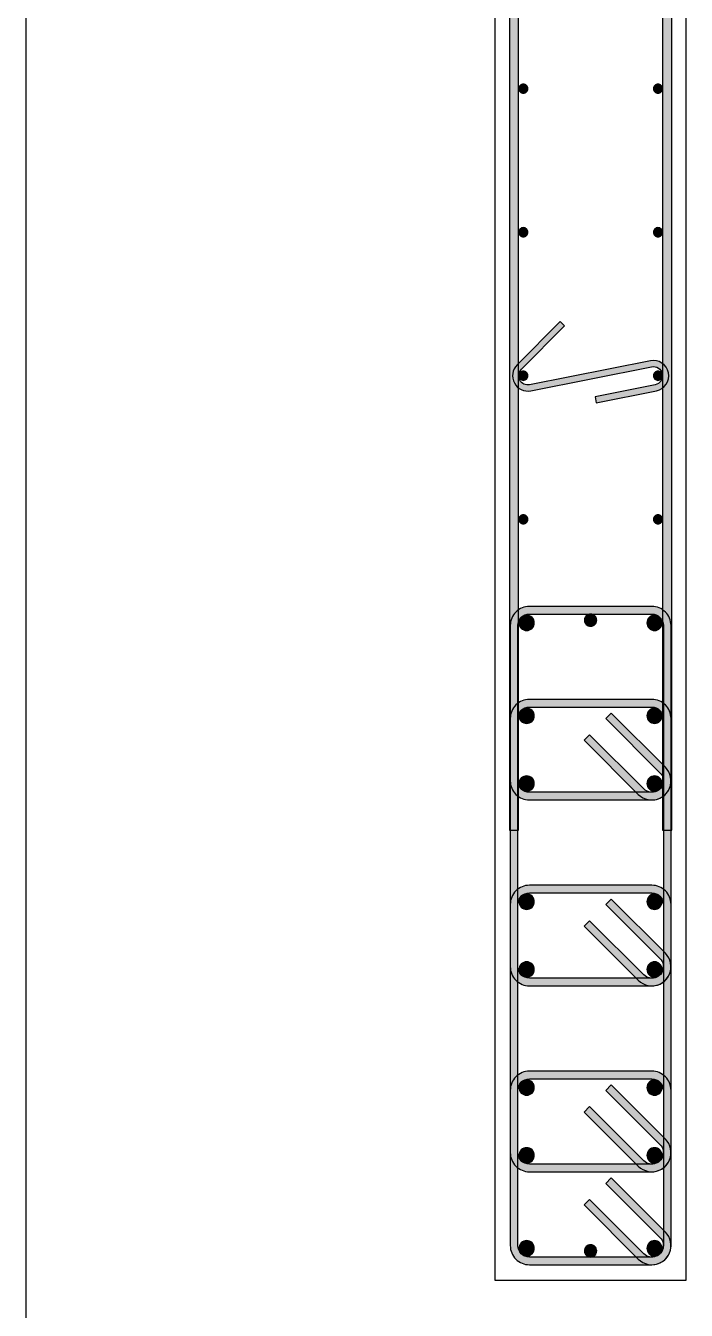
# Model space of a CAD drawing. Header units: millimetres. Extents: x -2171 to 1563, y -1758 to -1505.
# Drawn here: x -47.98 to -43.67, y -1621.2 to -1612.81 of the extents above; entities that cross this region are included whole.
import ezdxf

# ---------------------------------------------------------------- set-up
doc = ezdxf.new("R2010")
doc.units = ezdxf.units.MM
for name, color, linetype in [('Col_Det', 7, 'Continuous'), ('Col_Det_Fill', 7, 'Continuous'), ('Geo_Col_Pro_1', 7, 'Continuous')]:
    doc.layers.add(name, color=color, linetype=linetype)

msp = doc.modelspace()

# ---------------------------------------------------------------- hatches: boundary and pattern name
at = {"layer": 'Col_Det_Fill'}
for color, points in [(252, [(-44.762, -1607.4413), (-44.822, -1607.4413), (-44.822, -1618.0652), (-44.762, -1618.0652)]), (252, [(-43.822, -1618.0652), (-43.762, -1618.0652), (-43.762, -1607.4413), (-43.822, -1607.4413)]), (133, [(-44.732, -1613.2519, 0.414214), (-44.702, -1613.2219, 0.414214), (-44.732, -1613.1919, 0.414214), (-44.762, -1613.2219, 0.414214)]), (133, [(-43.852, -1613.2519, 0.414214), (-43.822, -1613.2219, 0.414214), (-43.852, -1613.1919, 0.414214), (-43.882, -1613.2219, 0.414214)]), (133, [(-44.732, -1614.1893, 0.414214), (-44.702, -1614.1593, 0.414214), (-44.732, -1614.1293, 0.414214), (-44.762, -1614.1593, 0.414214)]), (133, [(-43.852, -1614.1893, 0.414214), (-43.822, -1614.1593, 0.414214), (-43.852, -1614.1293, 0.414214), (-43.882, -1614.1593, 0.414214)]), (252, [(-44.7728, -1615.026), (-44.7445, -1615.0543), (-44.4616, -1614.7714), (-44.4899, -1614.7431)]), (252, [(-43.8937, -1615.0378), (-43.9016, -1614.9986), (-44.6903, -1615.1555), (-44.6825, -1615.1948)]), (252, [(-43.8703, -1615.1555), (-43.8625, -1615.1948, 1), (-43.9016, -1614.9986), (-43.8937, -1615.0378, -1)]), (252, [(-44.6825, -1615.1948), (-44.6903, -1615.1555, -0.741663), (-44.7445, -1615.0543), (-44.7728, -1615.026, 0.741663)]), (133, [(-44.732, -1615.1267, 0.414214), (-44.702, -1615.0967, 0.414214), (-44.732, -1615.0667, 0.414214), (-44.762, -1615.0967, 0.414214)]), (133, [(-43.852, -1615.1267, 0.414214), (-43.822, -1615.0967, 0.414214), (-43.852, -1615.0667, 0.414214), (-43.882, -1615.0967, 0.414214)]), (252, [(-44.2626, -1615.2336), (-44.2548, -1615.2728), (-43.8625, -1615.1948), (-43.8703, -1615.1555)]), (133, [(-44.732, -1616.0641, 0.414214), (-44.702, -1616.0341, 0.414214), (-44.732, -1616.0041, 0.414214), (-44.762, -1616.0341, 0.414214)]), (133, [(-43.852, -1616.0641, 0.414214), (-43.822, -1616.0341, 0.414214), (-43.852, -1616.0041, 0.414214), (-43.882, -1616.0341, 0.414214)]), (252, [(-44.692, -1616.6533), (-44.692, -1616.6033, 0.414214), (-44.817, -1616.7283), (-44.767, -1616.7283, -0.414214)]), (12, [(-44.7097, -1616.7606, 0.414214), (-44.6597, -1616.7106, 0.414214), (-44.7097, -1616.6606, 0.414214), (-44.7597, -1616.7106, 0.414214)]), (252, [(-43.892, -1616.6533), (-43.892, -1616.6033), (-44.692, -1616.6033), (-44.692, -1616.6533)]), (133, [(-44.2921, -1616.7333, 0.414214), (-44.2521, -1616.6933, 0.414214), (-44.2921, -1616.6533, 0.414214), (-44.3321, -1616.6933, 0.414214)]), (12, [(-43.8744, -1616.7606, 0.414214), (-43.8244, -1616.7106, 0.414214), (-43.8744, -1616.6606, 0.414214), (-43.9244, -1616.7106, 0.414214)]), (252, [(-43.817, -1616.7283), (-43.767, -1616.7283, 0.414214), (-43.892, -1616.6033), (-43.892, -1616.6533, -0.414214)]), (252, [(-44.767, -1616.7283), (-44.817, -1616.7283), (-44.817, -1620.7783), (-44.767, -1620.7783)]), (252, [(-43.817, -1620.7783), (-43.767, -1620.7783), (-43.767, -1616.7283), (-43.817, -1616.7283)]), (252, [(-44.692, -1617.2604), (-44.692, -1617.2104, 0.414214), (-44.817, -1617.3354), (-44.767, -1617.3354, -0.414214)]), (252, [(-43.892, -1617.2604), (-43.892, -1617.2104), (-44.692, -1617.2104), (-44.692, -1617.2604)]), (252, [(-43.817, -1617.3354), (-43.767, -1617.3354, 0.414214), (-43.892, -1617.2104), (-43.892, -1617.2604, -0.414214)]), (252, [(-44.767, -1617.3354), (-44.817, -1617.3354), (-44.817, -1617.7425), (-44.767, -1617.7425)]), (56, [(-44.7097, -1617.3677, 0.414214), (-44.6597, -1617.3177, 0.414214), (-44.7097, -1617.2677, 0.414214), (-44.7597, -1617.3177, 0.414214)]), (252, [(-43.839, -1617.6895), (-43.8037, -1617.6542), (-44.1572, -1617.3006), (-44.1926, -1617.336)]), (56, [(-43.8744, -1617.3677, 0.414214), (-43.8244, -1617.3177, 0.414214), (-43.8744, -1617.2677, 0.414214), (-43.9244, -1617.3177, 0.414214)]), (252, [(-43.817, -1617.7425), (-43.767, -1617.7425), (-43.767, -1617.3354), (-43.817, -1617.3354)]), (252, [(-44.2986, -1617.442), (-44.334, -1617.4774), (-43.9804, -1617.8309), (-43.9451, -1617.7956)]), (252, [(-43.892, -1617.8175), (-43.892, -1617.8675, 0.668179), (-43.8037, -1617.6542), (-43.839, -1617.6895, -0.668179)]), (252, [(-44.767, -1617.7425), (-44.817, -1617.7425, 0.414214), (-44.692, -1617.8675), (-44.692, -1617.8175, -0.414214)]), (56, [(-44.7097, -1617.8102, 0.414214), (-44.6597, -1617.7602, 0.414214), (-44.7097, -1617.7102, 0.414214), (-44.7597, -1617.7602, 0.414214)]), (252, [(-43.9451, -1617.7956), (-43.9804, -1617.8309, 0.668179), (-43.767, -1617.7425), (-43.817, -1617.7425, -0.668179)]), (56, [(-43.8744, -1617.8102, 0.414214), (-43.8244, -1617.7602, 0.414214), (-43.8744, -1617.7102, 0.414214), (-43.9244, -1617.7602, 0.414214)]), (252, [(-44.692, -1617.8175), (-44.692, -1617.8675), (-43.892, -1617.8675), (-43.892, -1617.8175)]), (252, [(-44.692, -1618.4747), (-44.692, -1618.4247, 0.414214), (-44.817, -1618.5497), (-44.767, -1618.5497, -0.414214)]), (252, [(-43.892, -1618.4747), (-43.892, -1618.4247), (-44.692, -1618.4247), (-44.692, -1618.4747)]), (252, [(-43.817, -1618.5497), (-43.767, -1618.5497, 0.414214), (-43.892, -1618.4247), (-43.892, -1618.4747, -0.414214)]), (56, [(-44.7097, -1618.582, 0.414214), (-44.6597, -1618.532, 0.414214), (-44.7097, -1618.482, 0.414214), (-44.7597, -1618.532, 0.414214)]), (252, [(-43.839, -1618.9038), (-43.8037, -1618.8684), (-44.1572, -1618.5149), (-44.1926, -1618.5502)]), (56, [(-43.8744, -1618.582, 0.414214), (-43.8244, -1618.532, 0.414214), (-43.8744, -1618.482, 0.414214), (-43.9244, -1618.532, 0.414214)]), (252, [(-44.767, -1618.5497), (-44.817, -1618.5497), (-44.817, -1618.9568), (-44.767, -1618.9568)]), (252, [(-43.817, -1618.9568), (-43.767, -1618.9568), (-43.767, -1618.5497), (-43.817, -1618.5497)]), (252, [(-44.2986, -1618.6563), (-44.334, -1618.6917), (-43.9804, -1619.0452), (-43.9451, -1619.0099)]), (56, [(-44.7097, -1619.0245, 0.414214), (-44.6597, -1618.9745, 0.414214), (-44.7097, -1618.9245, 0.414214), (-44.7597, -1618.9745, 0.414214)]), (56, [(-43.8744, -1619.0245, 0.414214), (-43.8244, -1618.9745, 0.414214), (-43.8744, -1618.9245, 0.414214), (-43.9244, -1618.9745, 0.414214)]), (252, [(-43.892, -1619.0318), (-43.892, -1619.0818, 0.668179), (-43.8037, -1618.8684), (-43.839, -1618.9038, -0.668179)]), (252, [(-44.767, -1618.9568), (-44.817, -1618.9568, 0.414214), (-44.692, -1619.0818), (-44.692, -1619.0318, -0.414214)]), (252, [(-43.9451, -1619.0099), (-43.9804, -1619.0452, 0.668179), (-43.767, -1618.9568), (-43.817, -1618.9568, -0.668179)]), (252, [(-44.692, -1619.0318), (-44.692, -1619.0818), (-43.892, -1619.0818), (-43.892, -1619.0318)]), (252, [(-44.692, -1619.689), (-44.692, -1619.639, 0.414214), (-44.817, -1619.764), (-44.767, -1619.764, -0.414214)]), (56, [(-44.7097, -1619.7963, 0.414214), (-44.6597, -1619.7463, 0.414214), (-44.7097, -1619.6963, 0.414214), (-44.7597, -1619.7463, 0.414214)]), (252, [(-43.892, -1619.689), (-43.892, -1619.639), (-44.692, -1619.639), (-44.692, -1619.689)]), (56, [(-43.8744, -1619.7963, 0.414214), (-43.8244, -1619.7463, 0.414214), (-43.8744, -1619.6963, 0.414214), (-43.9244, -1619.7463, 0.414214)]), (252, [(-43.817, -1619.764), (-43.767, -1619.764, 0.414214), (-43.892, -1619.639), (-43.892, -1619.689, -0.414214)]), (252, [(-44.767, -1619.764), (-44.817, -1619.764), (-44.817, -1620.1711), (-44.767, -1620.1711)]), (252, [(-43.839, -1620.1181), (-43.8037, -1620.0827), (-44.1572, -1619.7292), (-44.1926, -1619.7645)]), (252, [(-43.817, -1620.1711), (-43.767, -1620.1711), (-43.767, -1619.764), (-43.817, -1619.764)]), (252, [(-44.2986, -1619.8706), (-44.334, -1619.9059), (-43.9804, -1620.2595), (-43.9451, -1620.2241)]), (252, [(-43.892, -1620.2461), (-43.892, -1620.2961, 0.668179), (-43.8037, -1620.0827), (-43.839, -1620.1181, -0.668179)]), (252, [(-44.767, -1620.1711), (-44.817, -1620.1711, 0.414214), (-44.692, -1620.2961), (-44.692, -1620.2461, -0.414214)]), (56, [(-44.7097, -1620.2388, 0.414214), (-44.6597, -1620.1888, 0.414214), (-44.7097, -1620.1388, 0.414214), (-44.7597, -1620.1888, 0.414214)]), (252, [(-43.9451, -1620.2241), (-43.9804, -1620.2595, 0.668179), (-43.767, -1620.1711), (-43.817, -1620.1711, -0.668179)]), (56, [(-43.8744, -1620.2388, 0.414214), (-43.8244, -1620.1888, 0.414214), (-43.8744, -1620.1388, 0.414214), (-43.9244, -1620.1888, 0.414214)]), (252, [(-44.692, -1620.2461), (-44.692, -1620.2961), (-43.892, -1620.2961), (-43.892, -1620.2461)]), (252, [(-43.839, -1620.7252), (-43.8037, -1620.6899), (-44.1572, -1620.3363), (-44.1926, -1620.3717)]), (252, [(-44.2986, -1620.4777), (-44.334, -1620.5131), (-43.9804, -1620.8666), (-43.9451, -1620.8313)]), (252, [(-43.892, -1620.8533), (-43.892, -1620.9033, 0.668179), (-43.8037, -1620.6899), (-43.839, -1620.7252, -0.668179)]), (252, [(-44.767, -1620.7783), (-44.817, -1620.7783, 0.414214), (-44.692, -1620.9033), (-44.692, -1620.8533, -0.414214)]), (12, [(-44.7097, -1620.8459, 0.414214), (-44.6597, -1620.7959, 0.414214), (-44.7097, -1620.7459, 0.414214), (-44.7597, -1620.7959, 0.414214)]), (133, [(-44.2921, -1620.8533, 0.414214), (-44.2521, -1620.8133, 0.414214), (-44.2921, -1620.7733, 0.414214), (-44.3321, -1620.8133, 0.414214)]), (252, [(-43.9451, -1620.8313), (-43.9804, -1620.8666, 0.668179), (-43.767, -1620.7783), (-43.817, -1620.7783, -0.668179)]), (12, [(-43.8744, -1620.8459, 0.414214), (-43.8244, -1620.7959, 0.414214), (-43.8744, -1620.7459, 0.414214), (-43.9244, -1620.7959, 0.414214)]), (252, [(-44.692, -1620.8533), (-44.692, -1620.9033), (-43.892, -1620.9033), (-43.892, -1620.8533)])]:
    msp.add_hatch(color=color, dxfattribs=at).paths.add_polyline_path(points)

# ---------------------------------------------------------------- linework, layer by layer
at = {"layer": 'Col_Det', "color": 7}
for points in [[(-44.917, -1604.5033), (-44.917, -1621.0033)], [(-43.667, -1621.0033), (-43.667, -1605.7533)], [(-44.822, -1607.4413), (-44.822, -1618.0652)], [(-44.762, -1618.0652), (-44.762, -1607.4413)], [(-43.822, -1607.4413), (-43.822, -1618.0652)], [(-43.762, -1618.0652), (-43.762, -1607.4413)], [(-44.4899, -1614.7431), (-44.7728, -1615.026)], [(-44.4616, -1614.7714), (-44.4899, -1614.7431)], [(-44.7445, -1615.0543), (-44.4616, -1614.7714)], [(-43.9016, -1614.9986), (-44.6903, -1615.1555)], [(-44.6825, -1615.1948), (-43.8937, -1615.0378)], [(-43.8703, -1615.1555), (-44.2626, -1615.2336)], [(-44.2626, -1615.2336), (-44.2548, -1615.2728)], [(-44.2548, -1615.2728), (-43.8625, -1615.1948)], [(-43.892, -1616.6033), (-44.692, -1616.6033)], [(-44.692, -1616.6533), (-43.892, -1616.6533)], [(-44.817, -1616.7283), (-44.817, -1620.7783)], [(-44.767, -1620.7783), (-44.767, -1616.7283)], [(-43.817, -1616.7283), (-43.817, -1620.7783)], [(-43.767, -1620.7783), (-43.767, -1616.7283)], [(-43.892, -1617.2104), (-44.692, -1617.2104)], [(-44.692, -1617.2604), (-43.892, -1617.2604)], [(-44.817, -1617.3354), (-44.817, -1617.7425)], [(-44.767, -1617.7425), (-44.767, -1617.3354)], [(-44.1572, -1617.3006), (-44.1926, -1617.336)], [(-44.1926, -1617.336), (-43.839, -1617.6895)], [(-43.8037, -1617.6542), (-44.1572, -1617.3006)], [(-43.817, -1617.3354), (-43.817, -1617.7425)], [(-43.767, -1617.7425), (-43.767, -1617.3354)], [(-44.2986, -1617.442), (-44.334, -1617.4774)], [(-44.334, -1617.4774), (-43.9804, -1617.8309)], [(-43.9451, -1617.7956), (-44.2986, -1617.442)], [(-43.892, -1617.8175), (-44.692, -1617.8175)], [(-44.692, -1617.8675), (-43.892, -1617.8675)], [(-44.822, -1618.0652), (-44.762, -1618.0652)], [(-43.822, -1618.0652), (-43.762, -1618.0652)], [(-43.892, -1618.4247), (-44.692, -1618.4247)], [(-44.692, -1618.4747), (-43.892, -1618.4747)], [(-44.1572, -1618.5149), (-44.1926, -1618.5502)], [(-43.8037, -1618.8684), (-44.1572, -1618.5149)], [(-44.817, -1618.5497), (-44.817, -1618.9568)], [(-44.767, -1618.9568), (-44.767, -1618.5497)], [(-44.1926, -1618.5502), (-43.839, -1618.9038)], [(-43.817, -1618.5497), (-43.817, -1618.9568)], [(-43.767, -1618.9568), (-43.767, -1618.5497)], [(-44.2986, -1618.6563), (-44.334, -1618.6917)], [(-44.334, -1618.6917), (-43.9804, -1619.0452)], [(-43.9451, -1619.0099), (-44.2986, -1618.6563)], [(-43.892, -1619.0318), (-44.692, -1619.0318)], [(-44.692, -1619.0818), (-43.892, -1619.0818)], [(-43.892, -1619.639), (-44.692, -1619.639)], [(-44.692, -1619.689), (-43.892, -1619.689)], [(-44.817, -1619.764), (-44.817, -1620.1711)], [(-44.767, -1620.1711), (-44.767, -1619.764)], [(-44.1572, -1619.7292), (-44.1926, -1619.7645)], [(-44.1926, -1619.7645), (-43.839, -1620.1181)], [(-43.8037, -1620.0827), (-44.1572, -1619.7292)], [(-43.817, -1619.764), (-43.817, -1620.1711)], [(-43.767, -1620.1711), (-43.767, -1619.764)], [(-44.2986, -1619.8706), (-44.334, -1619.9059)], [(-44.334, -1619.9059), (-43.9804, -1620.2595)], [(-43.9451, -1620.2241), (-44.2986, -1619.8706)], [(-43.892, -1620.2461), (-44.692, -1620.2461)], [(-44.692, -1620.2961), (-43.892, -1620.2961)], [(-44.1572, -1620.3363), (-44.1926, -1620.3717)], [(-43.8037, -1620.6899), (-44.1572, -1620.3363)], [(-44.1926, -1620.3717), (-43.839, -1620.7252)], [(-44.2986, -1620.4777), (-44.334, -1620.5131)], [(-44.334, -1620.5131), (-43.9804, -1620.8666)], [(-43.9451, -1620.8313), (-44.2986, -1620.4777)], [(-43.892, -1620.8533), (-44.692, -1620.8533)], [(-44.692, -1620.9033), (-43.892, -1620.9033)], [(-44.917, -1621.0033), (-43.667, -1621.0033)]]:
    msp.add_lwpolyline(points, dxfattribs=at)
for points in [[(-44.732, -1613.1919, 0.414214), (-44.762, -1613.2219, 0.414214)], [(-44.762, -1613.2219, 0.414214), (-44.732, -1613.2519, 0.414214)], [(-44.702, -1613.2219, 0.414214), (-44.732, -1613.1919, 0.414214)], [(-44.732, -1613.2519, 0.414214), (-44.702, -1613.2219, 0.414214)], [(-43.852, -1613.1919, 0.414214), (-43.882, -1613.2219, 0.414214)], [(-43.882, -1613.2219, 0.414214), (-43.852, -1613.2519, 0.414214)], [(-43.822, -1613.2219, 0.414214), (-43.852, -1613.1919, 0.414214)], [(-43.852, -1613.2519, 0.414214), (-43.822, -1613.2219, 0.414214)], [(-44.732, -1614.1293, 0.414214), (-44.762, -1614.1593, 0.414214)], [(-44.762, -1614.1593, 0.414214), (-44.732, -1614.1893, 0.414214)], [(-44.702, -1614.1593, 0.414214), (-44.732, -1614.1293, 0.414214)], [(-44.732, -1614.1893, 0.414214), (-44.702, -1614.1593, 0.414214)], [(-43.852, -1614.1293, 0.414214), (-43.882, -1614.1593, 0.414214)], [(-43.882, -1614.1593, 0.414214), (-43.852, -1614.1893, 0.414214)], [(-43.822, -1614.1593, 0.414214), (-43.852, -1614.1293, 0.414214)], [(-43.852, -1614.1893, 0.414214), (-43.822, -1614.1593, 0.414214)], [(-43.8625, -1615.1948, 1), (-43.9016, -1614.9986)], [(-44.7728, -1615.026, 0.741663), (-44.6825, -1615.1948, 0.741663)], [(-44.6903, -1615.1555, -0.741663), (-44.7445, -1615.0543)], [(-44.732, -1615.0667, 0.414214), (-44.762, -1615.0967, 0.414214)], [(-44.702, -1615.0967, 0.414214), (-44.732, -1615.0667, 0.414214)], [(-43.8937, -1615.0378, -1), (-43.8703, -1615.1555, -1)], [(-43.852, -1615.0667, 0.414214), (-43.882, -1615.0967, 0.414214)], [(-43.822, -1615.0967, 0.414214), (-43.852, -1615.0667, 0.414214)], [(-44.762, -1615.0967, 0.414214), (-44.732, -1615.1267, 0.414214)], [(-44.732, -1615.1267, 0.414214), (-44.702, -1615.0967, 0.414214)], [(-43.882, -1615.0967, 0.414214), (-43.852, -1615.1267, 0.414214)], [(-43.852, -1615.1267, 0.414214), (-43.822, -1615.0967, 0.414214)], [(-44.732, -1616.0041, 0.414214), (-44.762, -1616.0341, 0.414214)], [(-44.702, -1616.0341, 0.414214), (-44.732, -1616.0041, 0.414214)], [(-43.852, -1616.0041, 0.414214), (-43.882, -1616.0341, 0.414214)], [(-43.822, -1616.0341, 0.414214), (-43.852, -1616.0041, 0.414214)], [(-44.762, -1616.0341, 0.414214), (-44.732, -1616.0641, 0.414214)], [(-44.732, -1616.0641, 0.414214), (-44.702, -1616.0341, 0.414214)], [(-43.882, -1616.0341, 0.414214), (-43.852, -1616.0641, 0.414214)], [(-43.852, -1616.0641, 0.414214), (-43.822, -1616.0341, 0.414214)], [(-44.692, -1616.6033, 0.414214), (-44.817, -1616.7283)], [(-44.767, -1616.7283, -0.414214), (-44.692, -1616.6533, -0.414214)], [(-44.7097, -1616.6606, 0.414214), (-44.7597, -1616.7106, 0.414214)], [(-44.6597, -1616.7106, 0.414214), (-44.7097, -1616.6606, 0.414214)], [(-44.2921, -1616.6533, 0.414214), (-44.3321, -1616.6933, 0.414214)], [(-44.2521, -1616.6933, 0.414214), (-44.2921, -1616.6533, 0.414214)], [(-43.8744, -1616.6606, 0.414214), (-43.9244, -1616.7106, 0.414214)], [(-43.767, -1616.7283, 0.414214), (-43.892, -1616.6033)], [(-43.892, -1616.6533, -0.414214), (-43.817, -1616.7283, -0.414214)], [(-43.8244, -1616.7106, 0.414214), (-43.8744, -1616.6606, 0.414214)], [(-44.7597, -1616.7106, 0.414214), (-44.7097, -1616.7606, 0.414214)], [(-44.7097, -1616.7606, 0.414214), (-44.6597, -1616.7106, 0.414214)], [(-44.3321, -1616.6933, 0.414214), (-44.2921, -1616.7333, 0.414214)], [(-44.2921, -1616.7333, 0.414214), (-44.2521, -1616.6933, 0.414214)], [(-43.9244, -1616.7106, 0.414214), (-43.8744, -1616.7606, 0.414214)], [(-43.8744, -1616.7606, 0.414214), (-43.8244, -1616.7106, 0.414214)], [(-44.692, -1617.2104, 0.414214), (-44.817, -1617.3354)], [(-44.767, -1617.3354, -0.414214), (-44.692, -1617.2604, -0.414214)], [(-43.767, -1617.3354, 0.414214), (-43.892, -1617.2104)], [(-43.892, -1617.2604, -0.414214), (-43.817, -1617.3354, -0.414214)], [(-44.7097, -1617.2677, 0.414214), (-44.7597, -1617.3177, 0.414214)], [(-44.7597, -1617.3177, 0.414214), (-44.7097, -1617.3677, 0.414214)], [(-44.6597, -1617.3177, 0.414214), (-44.7097, -1617.2677, 0.414214)], [(-44.7097, -1617.3677, 0.414214), (-44.6597, -1617.3177, 0.414214)], [(-43.8744, -1617.2677, 0.414214), (-43.9244, -1617.3177, 0.414214)], [(-43.9244, -1617.3177, 0.414214), (-43.8744, -1617.3677, 0.414214)], [(-43.8244, -1617.3177, 0.414214), (-43.8744, -1617.2677, 0.414214)], [(-43.8744, -1617.3677, 0.414214), (-43.8244, -1617.3177, 0.414214)], [(-43.892, -1617.8675, 0.668179), (-43.8037, -1617.6542)], [(-44.817, -1617.7425, 0.414214), (-44.692, -1617.8675)], [(-44.692, -1617.8175, -0.414214), (-44.767, -1617.7425, -0.414214)], [(-44.7097, -1617.7102, 0.414214), (-44.7597, -1617.7602, 0.414214)], [(-44.7597, -1617.7602, 0.414214), (-44.7097, -1617.8102, 0.414214)], [(-44.6597, -1617.7602, 0.414214), (-44.7097, -1617.7102, 0.414214)], [(-44.7097, -1617.8102, 0.414214), (-44.6597, -1617.7602, 0.414214)], [(-43.9804, -1617.8309, 0.668179), (-43.767, -1617.7425)], [(-43.817, -1617.7425, -0.668179), (-43.9451, -1617.7956, -0.668179)], [(-43.8744, -1617.7102, 0.414214), (-43.9244, -1617.7602, 0.414214)], [(-43.9244, -1617.7602, 0.414214), (-43.8744, -1617.8102, 0.414214)], [(-43.839, -1617.6895, -0.668179), (-43.892, -1617.8175, -0.668179)], [(-43.8244, -1617.7602, 0.414214), (-43.8744, -1617.7102, 0.414214)], [(-43.8744, -1617.8102, 0.414214), (-43.8244, -1617.7602, 0.414214)], [(-44.692, -1618.4247, 0.414214), (-44.817, -1618.5497)], [(-43.767, -1618.5497, 0.414214), (-43.892, -1618.4247)], [(-44.767, -1618.5497, -0.414214), (-44.692, -1618.4747, -0.414214)], [(-44.7097, -1618.482, 0.414214), (-44.7597, -1618.532, 0.414214)], [(-44.6597, -1618.532, 0.414214), (-44.7097, -1618.482, 0.414214)], [(-43.8744, -1618.482, 0.414214), (-43.9244, -1618.532, 0.414214)], [(-43.892, -1618.4747, -0.414214), (-43.817, -1618.5497, -0.414214)], [(-43.8244, -1618.532, 0.414214), (-43.8744, -1618.482, 0.414214)], [(-44.7597, -1618.532, 0.414214), (-44.7097, -1618.582, 0.414214)], [(-44.7097, -1618.582, 0.414214), (-44.6597, -1618.532, 0.414214)], [(-43.9244, -1618.532, 0.414214), (-43.8744, -1618.582, 0.414214)], [(-43.8744, -1618.582, 0.414214), (-43.8244, -1618.532, 0.414214)], [(-44.7097, -1618.9245, 0.414214), (-44.7597, -1618.9745, 0.414214)], [(-44.6597, -1618.9745, 0.414214), (-44.7097, -1618.9245, 0.414214)], [(-43.8744, -1618.9245, 0.414214), (-43.9244, -1618.9745, 0.414214)], [(-43.892, -1619.0818, 0.668179), (-43.8037, -1618.8684)], [(-43.839, -1618.9038, -0.668179), (-43.892, -1619.0318, -0.668179)], [(-43.8244, -1618.9745, 0.414214), (-43.8744, -1618.9245, 0.414214)], [(-44.817, -1618.9568, 0.414214), (-44.692, -1619.0818)], [(-44.692, -1619.0318, -0.414214), (-44.767, -1618.9568, -0.414214)], [(-44.7597, -1618.9745, 0.414214), (-44.7097, -1619.0245, 0.414214)], [(-44.7097, -1619.0245, 0.414214), (-44.6597, -1618.9745, 0.414214)], [(-43.9804, -1619.0452, 0.668179), (-43.767, -1618.9568)], [(-43.817, -1618.9568, -0.668179), (-43.9451, -1619.0099, -0.668179)], [(-43.9244, -1618.9745, 0.414214), (-43.8744, -1619.0245, 0.414214)], [(-43.8744, -1619.0245, 0.414214), (-43.8244, -1618.9745, 0.414214)], [(-44.692, -1619.639, 0.414214), (-44.817, -1619.764)], [(-44.767, -1619.764, -0.414214), (-44.692, -1619.689, -0.414214)], [(-44.7097, -1619.6963, 0.414214), (-44.7597, -1619.7463, 0.414214)], [(-44.6597, -1619.7463, 0.414214), (-44.7097, -1619.6963, 0.414214)], [(-43.8744, -1619.6963, 0.414214), (-43.9244, -1619.7463, 0.414214)], [(-43.767, -1619.764, 0.414214), (-43.892, -1619.639)], [(-43.892, -1619.689, -0.414214), (-43.817, -1619.764, -0.414214)], [(-43.8244, -1619.7463, 0.414214), (-43.8744, -1619.6963, 0.414214)], [(-44.7597, -1619.7463, 0.414214), (-44.7097, -1619.7963, 0.414214)], [(-44.7097, -1619.7963, 0.414214), (-44.6597, -1619.7463, 0.414214)], [(-43.9244, -1619.7463, 0.414214), (-43.8744, -1619.7963, 0.414214)], [(-43.8744, -1619.7963, 0.414214), (-43.8244, -1619.7463, 0.414214)], [(-43.892, -1620.2961, 0.668179), (-43.8037, -1620.0827)], [(-43.839, -1620.1181, -0.668179), (-43.892, -1620.2461, -0.668179)], [(-44.817, -1620.1711, 0.414214), (-44.692, -1620.2961)], [(-44.692, -1620.2461, -0.414214), (-44.767, -1620.1711, -0.414214)], [(-44.7097, -1620.1388, 0.414214), (-44.7597, -1620.1888, 0.414214)], [(-44.7597, -1620.1888, 0.414214), (-44.7097, -1620.2388, 0.414214)], [(-44.6597, -1620.1888, 0.414214), (-44.7097, -1620.1388, 0.414214)], [(-44.7097, -1620.2388, 0.414214), (-44.6597, -1620.1888, 0.414214)], [(-43.9804, -1620.2595, 0.668179), (-43.767, -1620.1711)], [(-43.817, -1620.1711, -0.668179), (-43.9451, -1620.2241, -0.668179)], [(-43.8744, -1620.1388, 0.414214), (-43.9244, -1620.1888, 0.414214)], [(-43.9244, -1620.1888, 0.414214), (-43.8744, -1620.2388, 0.414214)], [(-43.8244, -1620.1888, 0.414214), (-43.8744, -1620.1388, 0.414214)], [(-43.8744, -1620.2388, 0.414214), (-43.8244, -1620.1888, 0.414214)], [(-43.892, -1620.9033, 0.668179), (-43.8037, -1620.6899)], [(-44.817, -1620.7783, 0.414214), (-44.692, -1620.9033)], [(-44.692, -1620.8533, -0.414214), (-44.767, -1620.7783, -0.414214)], [(-44.7097, -1620.7459, 0.414214), (-44.7597, -1620.7959, 0.414214)], [(-44.6597, -1620.7959, 0.414214), (-44.7097, -1620.7459, 0.414214)], [(-44.2921, -1620.7733, 0.414214), (-44.3321, -1620.8133, 0.414214)], [(-44.2521, -1620.8133, 0.414214), (-44.2921, -1620.7733, 0.414214)], [(-43.9804, -1620.8666, 0.668179), (-43.767, -1620.7783)], [(-43.817, -1620.7783, -0.668179), (-43.9451, -1620.8313, -0.668179)], [(-43.8744, -1620.7459, 0.414214), (-43.9244, -1620.7959, 0.414214)], [(-43.839, -1620.7252, -0.668179), (-43.892, -1620.8533, -0.668179)], [(-43.8244, -1620.7959, 0.414214), (-43.8744, -1620.7459, 0.414214)], [(-44.7597, -1620.7959, 0.414214), (-44.7097, -1620.8459, 0.414214)], [(-44.7097, -1620.8459, 0.414214), (-44.6597, -1620.7959, 0.414214)], [(-44.3321, -1620.8133, 0.414214), (-44.2921, -1620.8533, 0.414214)], [(-44.2921, -1620.8533, 0.414214), (-44.2521, -1620.8133, 0.414214)], [(-43.9244, -1620.7959, 0.414214), (-43.8744, -1620.8459, 0.414214)], [(-43.8744, -1620.8459, 0.414214), (-43.8244, -1620.7959, 0.414214)]]:
    msp.add_lwpolyline(points, format="xyb", dxfattribs=at)
at = {"layer": 'Geo_Col_Pro_1', "color": 4, "linetype": 'Continuous', "ltscale": 0.5}
msp.add_line((-47.9818, -1598.3514), (-47.9818, -1630.2944), dxfattribs=at)

doc.saveas('drawing.dxf')
